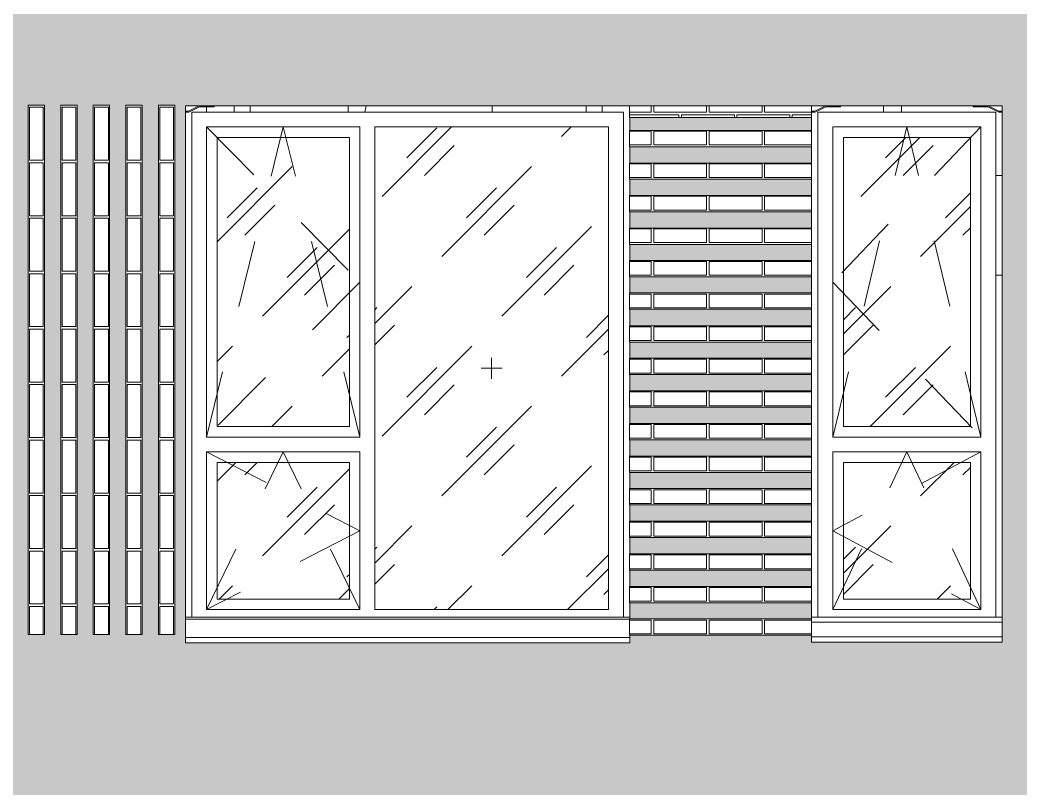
# Model space of a CAD drawing. Header units: millimetres. Extents: x 3914 to 319671, y -18248 to 19136.
# Drawn here: x 69322 to 74048, y 4273 to 7905 of the extents above; entities that cross this region are included whole.
import ezdxf

# ---------------------------------------------------------------- set-up
doc = ezdxf.new("R2010")
doc.units = ezdxf.units.MM
doc.linetypes.add('Штрих', pattern=[635, 317.5, -317.5])
for name, color, linetype, lineweight in [('A-GENM', 7, 'Continuous', 9), ('A-GLAZ', 7, 'Continuous', 9), ('A-GLAZ-1', 7, 'Continuous', 5), ('A-GLAZ-2', 7, 'Штрих', 5), ('A-WALL', 7, 'Continuous', 5), ('A-WALL-PATT', 7, 'Continuous', 5), ('I-WALL', 7, 'Continuous', 5)]:
    doc.layers.add(name, color=color, linetype=linetype, lineweight=lineweight)
pattern_1 = [(180, (115143.65, 4223.5), (-2e-14, -154), [125, -137]), (90, (115143.65, 4158.5), (-262, 2e-14), [65, -89]), (180, (115143.65, 4158.5), (-2e-14, -154), [125, -137]), (90, (115155.65, 4158.5), (-262, 2e-14), [65, -89]), (180, (115280.65, 4158.5), (-2e-14, -154), [125, -137]), (180, (115280.65, 4223.5), (-2e-14, -154), [125, -137]), (90, (115024.65, 4235.5), (-262, 2e-14), [65, -89]), (90, (115274.65, 4235.5), (-262, 2e-14), [65, -89]), (0, (115024.65, 4235.5), (0, -154), [250, -12]), (0, (115024.65, 4300.5), (0, -154), [250, -12])]
pattern_2 = [(45, (66990.3, 100), (-282.8427, 282.8427), [200, -600]), (45, (66790.3, 0), (-282.8427, 282.8427), [600, -200]), (45, (67190.3, -100), (-282.8427, 282.8427), [200, -600])]

# ---------------------------------------------------------------- blocks, each defined once
blk = doc.blocks.new('Окно_СКБ_2Ст_БезПР - ОК-11_Д_2100х2500_h_ ДУ-37132274-АР2_ТР1_Фасад 1-___')
at = {"layer": 'A-GLAZ-1'}
h = blk.add_hatch(dxfattribs=at)
h.set_pattern_fill('FP_27', color=256, style=0, pattern_type=2)
h.set_pattern_definition(pattern_2)
h.paths.add_polyline_path([(31805, 5120), (32910, 5120), (32910, 7400), (31805, 7400), (31805, 5126.2)], flags=0)
h = blk.add_hatch(dxfattribs=at)
h.set_pattern_fill('FP_27', color=256, style=0, pattern_type=2)
h.set_pattern_definition(pattern_2)
h.paths.add_polyline_path([(31685, 5985), (31685, 7350), (31060, 7350), (31060, 5985), (31233.9, 5985)], flags=0)
h = blk.add_hatch(dxfattribs=at)
h.set_pattern_fill('FP_27', color=256, style=0, pattern_type=2)
h.set_pattern_definition(pattern_2)
h.paths.add_polyline_path([(31685, 5170), (31685, 5815), (31060, 5815), (31060, 5170), (31616.9, 5170)], flags=0)
for p, q in [((30910, 7500), (30910, 5002.5)), ((33009.3, 7500), (30910, 7500)), ((30940, 5085), (30940, 7470)), ((30940, 7470), (32980, 7470)), ((32980, 7470), (32980, 5085)), ((33010, 7383.6), (33010, 7445)), ((31010, 7400), (31010, 5935)), ((31010, 7400), (31735, 7400)), ((31735, 7400), (31735, 5935)), ((31805, 5120), (31805, 7400)), ((31805, 7400), (32910, 7400)), ((32910, 5120), (32910, 7400)), ((31060, 7350), (31060, 5985)), ((31060, 7350), (31685, 7350)), ((31685, 5985), (31685, 7350)), ((33010, 7229.6), (33010, 7306.6)), ((33010, 7075.6), (33010, 7152.6)), ((33010, 6921.6), (33010, 6998.6)), ((33010, 6769.6), (33010, 6844.6)), ((33010, 6615.6), (33010, 6692.6)), ((33010, 6461), (33010, 6538.6)), ((33010, 6307.6), (33010, 6384)), ((32357.5, 6310), (32357.5, 6210)), ((32407.5, 6260), (32307.5, 6260)), ((33010, 6153.3), (33010, 6230.6)), ((33010, 5999.3), (33010, 6076.4)), ((31060, 5985), (31685, 5985)), ((31735, 5935), (31010, 5935)), ((33010, 5845.3), (33010, 5922.4)), ((31010, 5865), (31010, 5120)), ((31010, 5865), (31735, 5865)), ((31735, 5865), (31735, 5120)), ((31060, 5815), (31060, 5170)), ((31060, 5815), (31685, 5815)), ((31685, 5170), (31685, 5815)), ((33010, 5691.5), (33010, 5768.3)), ((33010, 5538), (33010, 5614.5)), ((33010, 5383.5), (33010, 5461)), ((33010, 5229.6), (33010, 5306.5)), ((31060, 5170), (31685, 5170)), ((33010, 5076.8), (33010, 5152.6)), ((31010, 5120), (31735, 5120)), ((31805, 5120), (32910, 5120))]:
    blk.add_line(p, q, dxfattribs=at)
at = {"layer": 'A-GLAZ-2'}
for p, q in [((31010, 5935), (31372.5, 7400)), ((31010, 7400), (31735, 6667.5)), ((31735, 5935), (31372.5, 7400)), ((31735, 6667.5), (31010, 5935)), ((31010, 5120), (31372.5, 5865)), ((31010, 5865), (31735, 5492.5)), ((31735, 5120), (31372.5, 5865)), ((31735, 5492.5), (31010, 5120))]:
    blk.add_line(p, q, dxfattribs=at)
blk = doc.blocks.new('Окно_СКБ_1Ст_БезПР - ОК-2__л__900х2500_h__Рекреация ДУ-37132764-АР2_ТР1_Фасад 1-___')
at = {"layer": 'A-GLAZ-1'}
h = blk.add_hatch(dxfattribs=at)
h.set_pattern_fill('FP_27', color=256, style=0, pattern_type=2)
h.set_pattern_definition(pattern_2)
h.paths.add_polyline_path([(34620, 5985), (34620, 7350), (34020, 7350), (34020, 5985), (34298.4, 5985)], flags=0)
h = blk.add_hatch(dxfattribs=at)
h.set_pattern_fill('FP_27', color=256, style=0, pattern_type=2)
h.set_pattern_definition(pattern_2)
h.paths.add_polyline_path([(34020, 5170), (34620, 5170), (34620, 5815), (34020, 5815), (34020, 5404.6)], flags=0)
for p, q in [((34770, 7500), (33870, 7500)), ((33900, 5085), (33900, 7470)), ((33900, 7470), (34740, 7470)), ((34740, 7470), (34740, 5085)), ((34770, 5002.5), (34770, 7500)), ((33870, 7445), (33870, 7383.6)), ((33970, 7400), (33970, 5935)), ((33970, 7400), (34670, 7400)), ((34670, 5935), (34670, 7400)), ((34020, 7350), (34020, 5985)), ((34020, 7350), (34620, 7350)), ((34620, 5985), (34620, 7350)), ((33870, 7306.6), (33870, 7229.6)), ((33870, 7152.6), (33870, 7075.6)), ((33870, 6998.6), (33870, 6921.6)), ((33870, 6844.6), (33870, 6769.6)), ((33870, 6692.6), (33870, 6615.6)), ((33870, 6538.6), (33870, 6461)), ((33870, 6384), (33870, 6307.6)), ((33870, 6230.6), (33870, 6153.4)), ((33870, 6076.4), (33870, 5999.4)), ((34020, 5985), (34620, 5985)), ((33870, 5922.4), (33870, 5845.3)), ((34670, 5935), (33970, 5935)), ((33970, 5865), (33970, 5120)), ((33970, 5865), (34670, 5865)), ((34670, 5120), (34670, 5865)), ((34020, 5815), (34020, 5170)), ((34020, 5815), (34620, 5815)), ((34620, 5170), (34620, 5815)), ((33870, 5768.3), (33870, 5691.5)), ((33870, 5614.5), (33870, 5538)), ((33870, 5461), (33870, 5383.5)), ((33870, 5306.5), (33870, 5229.6)), ((33870, 5152.6), (33870, 5076.9)), ((34020, 5170), (34620, 5170)), ((33970, 5120), (34670, 5120))]:
    blk.add_line(p, q, dxfattribs=at)
at = {"layer": 'A-GLAZ-2'}
for p, q in [((33970, 5935), (34320, 7400)), ((34670, 7400), (33970, 6667.5)), ((34670, 5935), (34320, 7400)), ((33970, 6667.5), (34670, 5935)), ((33970, 5120), (34320, 5865)), ((34670, 5865), (33970, 5492.5)), ((34670, 5120), (34320, 5865)), ((33970, 5492.5), (34670, 5120))]:
    blk.add_line(p, q, dxfattribs=at)
blk = doc.blocks.new('Фахверк_Влож_Полоса верхняя - Полоса верхняя_Фахверка-V128-АР2_ТР1_Фасад 1-___')
at = {"layer": 'A-GENM'}
for p, q in [((33884.8, 7475), (33870, 7475)), ((33870, 7470), (33886, 7470)), ((33936, 7500), (33884.8, 7475)), ((33886, 7470), (33937.2, 7495)), ((33937.2, 7495), (34006, 7495)), ((34006, 7495), (34006, 7500))]:
    blk.add_line(p, q, dxfattribs=at)
blk = doc.blocks.new('Фахверк_Влож_Полоса верхняя - Полоса верхняя_Фахверка-V114-АР2_ТР1_Фасад 1-___')
at = {"layer": 'A-GENM'}
for p, q in [((102946, 3000), (102894.8, 2975)), ((102896, 2970), (102947.2, 2995)), ((102947.2, 2995), (103016, 2995)), ((103016, 2995), (103016, 3000)), ((102894.8, 2975), (102880, 2975)), ((102880, 2970), (102896, 2970))]:
    blk.add_line(p, q, dxfattribs=at)
blk = doc.blocks.new('Фахверк_Влож_Полоса верхняя - Полоса верхняя_Фахверка-V129-АР2_ТР1_Фасад 1-___')
at = {"layer": 'A-GENM'}
for p, q in [((4494, 7500), (4494, 7495)), ((4494, 7495), (4562.8, 7495)), ((4562.8, 7495), (4614, 7470)), ((4615.2, 7475), (4564, 7500)), ((4614, 7470), (4630, 7470)), ((4630, 7475), (4615.2, 7475))]:
    blk.add_line(p, q, dxfattribs=at)
blk = doc.blocks.new('Фахверк_Влож_Уголок - Уголок_Фахверка-28382462-АР2_ТР1_Фасад 1-___')
at = {"layer": 'A-GENM'}
for p, q in [((13501.3, 7500), (13501.3, 7470)), ((13576.3, 7500), (13576.3, 7470))]:
    blk.add_line(p, q, dxfattribs=at)
blk = doc.blocks.new('Фахверк_Влож_Уголок - Уголок_Фахверка-28382461-АР2_ТР1_Фасад 1-___')
at = {"layer": 'A-GENM'}
for p, q in [((42004, 7470), (42004, 7500)), ((42079, 7470), (42079, 7500))]:
    blk.add_line(p, q, dxfattribs=at)
blk = doc.blocks.new('WNW_Отлив - Отлив_металлический-V195-АР2_ТР1_Фасад 1-___')
at = {"layer": 'A-GLAZ-1'}
for p, q in [((34770, 5085), (33870, 5085)), ((34770, 5060), (33870, 5060)), ((33870, 4991), (33870, 4999.9)), ((33870, 4966), (33870, 4991)), ((33870, 4991), (34770, 4991)), ((34770, 4966), (33870, 4966)), ((34770, 5002.5), (34770, 4991)), ((34770, 4991), (34770, 4966))]:
    blk.add_line(p, q, dxfattribs=at)
blk = doc.blocks.new('WNW_Отлив - Отлив_металлический-V196-АР2_ТР1_Фасад 1-___')
at = {"layer": 'A-GLAZ-1'}
for p, q in [((33010, 5085), (30910, 5085)), ((33009.3, 5075), (30910, 5075)), ((30910, 4988), (30910, 5002.5)), ((30910, 4963), (30910, 4988)), ((30910, 4988), (33010, 4988)), ((33010, 4963), (30910, 4963)), ((33010, 4999.9), (33010, 4988)), ((33010, 4988), (33010, 4963))]:
    blk.add_line(p, q, dxfattribs=at)
blk = doc.blocks.new('AR_Отверстие прямоугольное _в стене__БезПР - AR_Отверстие прямоугольное _в стене__БезПР-35785593-АР2_ТР1_Фасад 1-___')
at = {"layer": 'A-GLAZ-1'}
for p, q in [((31680, 7470), (31680, 7500)), ((31757.5, 7470), (31765, 7500)), ((32360, 7500), (32360, 7470))]:
    blk.add_line(p, q, dxfattribs=at)

msp = doc.modelspace()

# ---------------------------------------------------------------- hatches: boundary and pattern name
at = {"layer": 'A-WALL-PATT'}
h = msp.add_hatch(dxfattribs=at)
h.set_pattern_fill('FP_19', color=256, style=0, pattern_type=2)
h.set_pattern_definition(pattern_1)
h.paths.add_polyline_path([(38833.7, 4200), (114893.7, 4200), (114893.7, 8400), (38833.7, 8400), (38833.7, 4231.4)], flags=0)
h.paths.add_polyline_path([(67036, 4963), (65603.4, 4964), (65603.4, 7500), (68282.7, 7500), (68282.7, 7502.9), (68359.7, 7502.5), (68359.7, 5001.8), (68283.4, 5001.8), (68283.4, 4963), (67363, 4963)], flags=0)
h.paths.add_polyline_path([(48975.8, 4963), (47453.7, 4964), (47453.7, 7500), (55303.7, 7500), (55303.7, 4963), (52203.7, 4964), (52203.7, 5000), (50553.7, 4999), (50553.7, 4963), (50011.6, 4963)], flags=0)
h.paths.add_polyline_path([(70660.3, 4963), (70103.7, 4964), (70103.7, 5000), (68403.7, 5000), (68403.7, 7500), (68436.7, 7501.1), (68436.7, 7502.9), (68513.7, 7502.9), (68513.7, 7500), (68590.7, 7500), (68590.7, 7502.9), (68667.7, 7502.9), (68667.7, 7500), (68744.7, 7500), (68744.7, 7502.9), (68821.7, 7502.9), (68821.7, 7500), (68898.7, 7500), (68898.7, 7502.9), (68975.7, 7502.9), (68975.7, 7500), (69052.7, 7500), (69052.7, 7502.9), (69129.7, 7502.9), (69129.7, 7500), (69206.7, 7500), (69206.7, 7502.9), (69283.7, 7502.9), (69283.7, 7500), (69360.7, 7500), (69360.7, 7502.9), (69437.7, 7502.9), (69437.7, 7500), (69514.7, 7500), (69514.7, 7502.9), (69591.7, 7502.9), (69591.7, 7500), (69668.7, 7500), (69668.7, 7502.9), (69745.7, 7502.9), (69745.7, 7500), (69822.7, 7500), (69822.7, 7502.9), (69899.7, 7502.9), (69899.7, 7500), (69976.7, 7500), (69976.7, 7502.9), (70053.7, 7502.9), (70053.7, 7500), (73963.7, 7500), (73963.7, 4966), (73063.7, 4967), (73063.7, 4999.9), (72203.7, 4999.9), (72203.7, 4963), (71193.6, 4963)], flags=0)
h.paths.add_polyline_path([(46311.1, 4963), (44573.7, 4964), (44572.8, 4999.9), (43823.7, 4999.9), (43823.7, 4966), (42923.7, 4967), (42923.7, 7500), (46673.7, 7500), (46673.7, 4963)], flags=0)
h.paths.add_polyline_path([(99540.6, 4963), (98003.7, 4964), (98003.7, 4999.9), (97253.7, 4999.9), (97253.7, 4966), (96353.7, 4967), (96353.7, 7500), (100103.7, 7500), (100103.7, 4963)], flags=0)
h.paths.add_polyline_path([(85750.2, 4963), (84503.7, 4964), (84503.7, 5000), (83753.7, 5000), (83753.7, 4966), (82853.7, 4967), (82853.7, 7500), (86686.2, 7500), (86686.2, 7502.9), (86763.2, 7502.9), (86763.2, 7500), (86840.2, 7500), (86840.2, 7502.9), (86917.2, 7502.9), (86917.2, 7500), (86994.2, 7500), (86994.2, 7502.9), (87071.2, 7502.9), (87071.2, 7500), (87148.2, 7500), (87148.2, 7502.9), (87225.2, 7502.9), (87225.2, 7500), (87302.2, 7500), (87302.2, 7502.9), (87379.2, 7502.9), (87379.2, 7500), (87456.2, 7500), (87456.2, 7502.9), (87533.2, 7502.9), (87533.2, 7500), (87610.2, 7500), (87610.2, 7502.9), (87687.2, 7502.9), (87687.2, 7500), (87764.2, 7500), (87764.2, 7502.9), (87841.2, 7502.9), (87841.2, 7500), (87918.2, 7500), (87918.2, 7502.9), (87995.2, 7502.9), (87995.2, 7500), (91103.7, 7500), (91103.7, 4963), (88003.7, 4964), (88003.7, 5000), (86603.7, 5000), (86603.7, 4963), (85909.2, 4963)], flags=0)
h.paths.add_polyline_path([(76556.6, 4963), (75083.7, 4964), (75083.7, 7500), (77832.2, 7500), (77832.2, 7502.9), (77909.2, 7502.9), (77909.2, 7500), (77986.2, 7500), (77986.2, 7502.9), (78063.2, 7502.9), (78063.2, 7500), (78140.2, 7500), (78140.2, 7502.9), (78217.2, 7502.9), (78217.2, 7500), (78294.2, 7500), (78294.2, 7502.9), (78371.2, 7502.9), (78371.2, 7500), (78448.2, 7500), (78448.2, 7502.9), (78525.2, 7502.9), (78525.2, 7500), (78602.2, 7500), (78602.2, 7502.9), (78679.2, 7502.9), (78679.2, 7500), (81853.7, 7500), (81853.7, 4963), (78753.7, 4964), (78753.7, 5000), (77683.7, 5000), (77683.7, 4993.5), (77618.7, 4993.5), (77618.7, 5000), (77541.7, 5000), (77541.7, 4993.5), (77476.7, 4993.8), (77476.7, 5000), (77387.7, 5000), (77387.7, 4993.5), (77322.7, 4993.5), (77322.7, 5000), (77248.7, 5000), (77248.7, 4993.5), (77183.7, 4993.5), (77183.7, 4963)], flags=0)
h.paths.add_polyline_path([(93539.2, 4963), (92503.7, 4964), (92503.7, 7500), (95483.7, 7500), (95483.7, 4963), (94177.6, 4963)], flags=0)
h.paths.add_polyline_path([(104353.7, 4963), (101253.7, 4964), (101253.7, 7500), (106253.7, 7500), (106253.7, 4966), (105353.7, 4967), (105353.7, 4999.9), (104353.7, 4999.9), (104353.7, 4964)], flags=0)
h.paths.add_polyline_path([(58169.4, 4963), (58003.7, 4964), (58003.7, 4999.9), (57353.7, 4999.9), (57353.7, 4966), (56453.7, 4967), (56453.7, 7500), (60803.7, 7500), (60803.7, 4963), (58935.5, 4963)], flags=0)
h.paths.add_polyline_path([(62766.2, 4963), (61923.7, 4964), (61923.7, 7500), (64023.7, 7500), (64023.7, 4963), (62858.6, 4963)], flags=0)
h.paths.add_polyline_path([(110067.9, 4966), (109853.7, 4967), (109853.7, 7500), (110753.7, 7500), (110753.7, 4966), (110266.4, 4966)], flags=0)
h = msp.add_hatch(dxfattribs=at)
h.set_pattern_fill('FP_19', color=256, style=0, pattern_type=2)
h.set_pattern_definition(pattern_1)
h.paths.add_polyline_path([(84503.7, 5000), (84503.7, 7500), (83753.7, 7500), (83753.7, 5000), (84217.9, 5000)], flags=0)
h.paths.add_polyline_path([(43823.7, 5071.9), (44573.7, 5071.9), (44573.7, 5147.6), (43823.7, 5147.6)], flags=0)
h.paths.add_polyline_path([(72230.1, 5076.9), (73063.7, 5076.9), (73063.7, 5152.6), (72203.7, 5152.6), (72203.7, 5076.9)], flags=0)
h.paths.add_polyline_path([(97980.6, 5076.9), (98003.7, 5076.9), (98003.7, 5152.6), (97253.7, 5152.6), (97253.7, 5076.9)], flags=0)
h.paths.add_polyline_path([(105322.9, 5076.9), (105353.7, 5076.9), (105353.7, 5152.6), (104353.7, 5152.6), (104353.7, 5076.9), (105286.5, 5076.9)], flags=0)
h.paths.add_polyline_path([(58003.7, 5076.9), (58003.7, 5152.6), (57353.7, 5152.6), (57353.7, 5076.9), (57983.7, 5076.9)], flags=0)
h.paths.add_polyline_path([(44573.7, 5224.6), (44573.7, 5301.5), (43823.7, 5301.5), (43823.7, 5224.6), (44506.3, 5224.6)], flags=0)
h.paths.add_polyline_path([(72203.7, 5229.6), (73063.7, 5229.6), (73063.7, 5306.5), (72203.7, 5306.5)], flags=0)
h.paths.add_polyline_path([(105261.8, 5229.6), (105353.7, 5229.6), (105353.7, 5306.5), (104353.7, 5306.5), (104353.7, 5229.6), (104903.5, 5229.6)], flags=0)
h.paths.add_polyline_path([(57353.7, 5229.6), (58003.7, 5229.6), (58003.7, 5306.5), (57353.7, 5306.5)], flags=0)
h.paths.add_polyline_path([(98003.7, 5229.6), (98003.7, 5306.5), (97253.7, 5306.5), (97253.7, 5229.6), (97934.8, 5229.6)], flags=0)
h.paths.add_polyline_path([(43823.7, 5378.5), (44573.7, 5378.5), (44573.7, 5456), (43823.7, 5456), (43823.7, 5404.6)], flags=0)
h.paths.add_polyline_path([(105286.5, 5383.5), (105353.7, 5383.5), (105353.7, 5461), (104353.7, 5461), (104353.7, 5383.5), (105200.2, 5383.5)], flags=0)
h.paths.add_polyline_path([(57403.2, 5383.5), (58003.7, 5383.5), (58003.7, 5461), (57353.7, 5461), (57353.7, 5383.5)], flags=0)
h.paths.add_polyline_path([(72725.9, 5383.5), (73063.7, 5383.5), (73063.7, 5461), (72203.7, 5461), (72203.7, 5383.5), (72335.6, 5383.5)], flags=0)
h.paths.add_polyline_path([(97888.6, 5383.5), (98003.7, 5383.5), (98003.7, 5461), (97253.7, 5461), (97253.7, 5383.5)], flags=0)
h.paths.add_polyline_path([(43823.7, 5533), (44573.7, 5533), (44573.7, 5609.5), (43823.7, 5609.5)], flags=0)
h.paths.add_polyline_path([(58003.7, 5538), (58003.7, 5614.5), (57353.7, 5614.5), (57353.7, 5538), (57863.8, 5538)], flags=0)
h.paths.add_polyline_path([(72725.9, 5538), (73063.7, 5538), (73063.7, 5614.5), (72203.7, 5614.5), (72203.7, 5538), (72388.7, 5538)], flags=0)
h.paths.add_polyline_path([(98003.7, 5538), (98003.7, 5614.5), (97253.7, 5614.5), (97253.7, 5538), (97842.2, 5538)], flags=0)
h.paths.add_polyline_path([(105286.5, 5538), (105353.7, 5538), (105353.7, 5614.5), (104353.7, 5614.5), (104353.7, 5538), (105138.4, 5538)], flags=0)
h.paths.add_polyline_path([(44367.7, 5686.5), (44573.7, 5686.5), (44573.7, 5763.3), (43823.7, 5763.3), (43823.7, 5686.5)], flags=0)
h.paths.add_polyline_path([(104353.7, 5691.5), (105353.7, 5691.5), (105353.7, 5768.3), (104353.7, 5768.3)], flags=0)
h.paths.add_polyline_path([(57353.7, 5691.5), (58003.7, 5691.5), (58003.7, 5768.3), (57353.7, 5768.3)], flags=0)
h.paths.add_polyline_path([(72725.9, 5691.5), (73063.7, 5691.5), (73063.7, 5768.3), (72203.7, 5768.3), (72203.7, 5691.5), (72441.5, 5691.5)], flags=0)
h.paths.add_polyline_path([(98003.7, 5691.5), (98003.7, 5768.3), (97253.7, 5768.3), (97253.7, 5691.5), (97796.2, 5691.5)], flags=0)
h.paths.add_polyline_path([(44379, 5840.3), (44573.7, 5840.3), (44573.7, 5917.5), (43823.7, 5917.5), (43823.7, 5840.3), (44321.6, 5840.3)], flags=0)
h.paths.add_polyline_path([(58003.7, 5845.3), (58003.7, 5922.4), (57353.7, 5922.4), (57353.7, 5845.3), (57783.9, 5845.3)], flags=0)
h.paths.add_polyline_path([(104353.7, 5845.3), (105353.7, 5845.3), (105353.7, 5922.4), (104353.7, 5922.4)], flags=0)
h.paths.add_polyline_path([(97750.1, 5845.3), (98003.7, 5845.3), (98003.7, 5922.4), (97253.7, 5922.4), (97253.7, 5845.3)], flags=0)
h.paths.add_polyline_path([(73063.7, 5845.3), (73063.7, 5922.4), (72203.7, 5922.4), (72203.7, 5845.3), (72725.9, 5845.3)], flags=0)
h.paths.add_polyline_path([(44573.7, 5994.5), (44573.7, 6071.5), (43823.7, 6071.5), (43823.7, 5994.5), (44379, 5994.5)], flags=0)
h.paths.add_polyline_path([(57403.2, 5999.4), (58003.7, 5999.4), (58003.7, 6076.4), (57353.7, 6076.4), (57353.7, 5999.4)], flags=0)
h.paths.add_polyline_path([(105353.7, 5999.4), (105353.7, 6076.4), (104353.7, 6076.4), (104353.7, 5999.4), (104953.9, 5999.4)], flags=0)
h.paths.add_polyline_path([(72725.9, 5999.4), (73063.7, 5999.4), (73063.7, 6076.4), (72203.7, 6076.4), (72203.7, 5999.4), (72547.4, 5999.4)], flags=0)
h.paths.add_polyline_path([(97703.8, 5999.4), (98003.7, 5999.4), (98003.7, 6076.4), (97253.7, 6076.4), (97253.7, 5999.4)], flags=0)
h.paths.add_polyline_path([(43823.7, 6148.5), (44573.7, 6148.5), (44573.7, 6225.5), (43823.7, 6225.5), (43823.7, 6186.7)], flags=0)
h.paths.add_polyline_path([(104903.5, 6153.4), (105353.7, 6153.4), (105353.7, 6230.6), (104353.7, 6230.6), (104353.7, 6153.4), (104892.3, 6153.4)], flags=0)
h.paths.add_polyline_path([(58003.7, 6153.4), (58003.7, 6230.6), (57353.7, 6230.6), (57353.7, 6153.4), (57703.8, 6153.4)], flags=0)
h.paths.add_polyline_path([(97253.7, 6153.4), (98003.7, 6153.4), (98003.7, 6230.6), (97253.7, 6230.6), (97253.7, 6186.7)], flags=0)
h.paths.add_polyline_path([(72600.4, 6153.4), (73063.7, 6153.4), (73063.7, 6230.6), (72203.7, 6230.6), (72203.7, 6153.4)], flags=0)
h.paths.add_polyline_path([(44379, 6302.5), (44573.7, 6302.5), (44573.7, 6378.9), (43823.7, 6378.9), (43823.7, 6302.5), (44182.9, 6302.5)], flags=0)
h.paths.add_polyline_path([(104353.7, 6307.6), (105353.7, 6307.6), (105353.7, 6384), (104353.7, 6384)], flags=0)
h.paths.add_polyline_path([(97611.4, 6307.6), (98003.7, 6307.6), (98003.7, 6384), (97253.7, 6384), (97253.7, 6307.6)], flags=0)
h.paths.add_polyline_path([(57663.7, 6307.6), (58003.7, 6307.6), (58003.7, 6384), (57353.7, 6384), (57353.7, 6307.6)], flags=0)
h.paths.add_polyline_path([(73063.7, 6307.6), (73063.7, 6384), (72203.7, 6384), (72203.7, 6307.6), (72725.9, 6307.6)], flags=0)
h.paths.add_polyline_path([(44136.9, 6455.9), (44573.7, 6455.9), (44573.7, 6533.5), (43823.7, 6533.5), (43823.7, 6455.9)], flags=0)
h.paths.add_polyline_path([(104353.7, 6461), (105353.7, 6461), (105353.7, 6538.6), (104353.7, 6538.6)], flags=0)
h.paths.add_polyline_path([(98003.7, 6461), (98003.7, 6538.6), (97253.7, 6538.6), (97253.7, 6461), (97565.3, 6461)], flags=0)
h.paths.add_polyline_path([(72725.9, 6461), (73063.7, 6461), (73063.7, 6538.6), (72203.7, 6538.6), (72203.7, 6461), (72706.2, 6461)], flags=0)
h.paths.add_polyline_path([(57353.7, 6461), (58003.7, 6461), (58003.7, 6538.6), (57353.7, 6538.6)], flags=0)
h.paths.add_polyline_path([(44090.5, 6610.5), (44573.7, 6610.5), (44573.7, 6687.5), (43823.7, 6687.5), (43823.7, 6610.5)], flags=0)
h.paths.add_polyline_path([(104353.7, 6615.6), (105353.7, 6615.6), (105353.7, 6692.6), (104353.7, 6692.6)], flags=0)
h.paths.add_polyline_path([(97519, 6615.6), (98003.7, 6615.6), (98003.7, 6692.6), (97253.7, 6692.6), (97253.7, 6615.6)], flags=0)
h.paths.add_polyline_path([(72203.7, 6615.6), (73063.7, 6615.6), (73063.7, 6692.6), (72203.7, 6692.6)], flags=0)
h.paths.add_polyline_path([(57353.7, 6615.6), (58003.7, 6615.6), (58003.7, 6692.6), (57353.7, 6692.6)], flags=0)
h.paths.add_polyline_path([(43823.7, 6764.5), (44573.7, 6764.5), (44573.7, 6841.5), (43823.7, 6841.5)], flags=0)
h.paths.add_polyline_path([(58003.7, 6769.6), (58003.7, 6844.6), (57353.7, 6844.6), (57353.7, 6769.6), (57543.6, 6769.6)], flags=0)
h.paths.add_polyline_path([(97253.7, 6769.6), (98003.7, 6769.6), (98003.7, 6844.6), (97253.7, 6844.6)], flags=0)
h.paths.add_polyline_path([(73063.7, 6769.6), (73063.7, 6844.6), (72203.7, 6844.6), (72203.7, 6769.6), (72812.4, 6769.6)], flags=0)
h.paths.add_polyline_path([(105353.7, 6769.6), (105353.7, 6844.6), (104353.7, 6844.6), (104353.7, 6769.6), (105286.5, 6769.6)], flags=0)
h.paths.add_polyline_path([(44379, 6918.5), (44573.7, 6918.5), (44573.7, 6995.5), (43823.7, 6995.5), (43823.7, 6918.5), (43998.1, 6918.5)], flags=0)
h.paths.add_polyline_path([(72864.7, 6921.6), (73063.7, 6921.6), (73063.7, 6998.6), (72203.7, 6998.6), (72203.7, 6921.6), (72725.9, 6921.6)], flags=0)
h.paths.add_polyline_path([(104353.7, 6921.6), (105353.7, 6921.6), (105353.7, 6998.6), (104353.7, 6998.6), (104353.7, 6968.9)], flags=0)
h.paths.add_polyline_path([(97427.2, 6921.6), (98003.7, 6921.6), (98003.7, 6998.6), (97253.7, 6998.6), (97253.7, 6921.6)], flags=0)
h.paths.add_polyline_path([(57353.7, 6921.6), (58003.7, 6921.6), (58003.7, 6998.6), (57353.7, 6998.6), (57353.7, 6968.9)], flags=0)
h.paths.add_polyline_path([(44379, 7072.5), (44573.7, 7072.5), (44573.7, 7149.5), (43823.7, 7149.5), (43823.7, 7072.5), (43951.9, 7072.5)], flags=0)
h.paths.add_polyline_path([(72917.7, 7075.6), (73063.7, 7075.6), (73063.7, 7152.6), (72203.7, 7152.6), (72203.7, 7075.6), (72725.9, 7075.6)], flags=0)
h.paths.add_polyline_path([(57353.7, 7075.6), (58003.7, 7075.6), (58003.7, 7152.6), (57353.7, 7152.6)], flags=0)
h.paths.add_polyline_path([(98003.7, 7075.6), (98003.7, 7152.6), (97253.7, 7152.6), (97253.7, 7075.6), (97381, 7075.6)], flags=0)
h.paths.add_polyline_path([(104353.7, 7075.6), (105353.7, 7075.6), (105353.7, 7152.6), (104353.7, 7152.6)], flags=0)
h.paths.add_polyline_path([(43905.7, 7226.5), (44573.7, 7226.5), (44573.7, 7303.5), (43823.7, 7303.5), (43823.7, 7226.5)], flags=0)
h.paths.add_polyline_path([(72203.7, 7229.6), (73063.7, 7229.6), (73063.7, 7306.6), (72203.7, 7306.6)], flags=0)
h.paths.add_polyline_path([(57424, 7229.6), (58003.7, 7229.6), (58003.7, 7306.6), (57353.7, 7306.6), (57353.7, 7229.6), (57403.2, 7229.6)], flags=0)
h.paths.add_polyline_path([(104353.7, 7229.6), (105353.7, 7229.6), (105353.7, 7306.6), (104353.7, 7306.6)], flags=0)
h.paths.add_polyline_path([(97253.7, 7229.6), (98003.7, 7229.6), (98003.7, 7306.6), (97253.7, 7306.6)], flags=0)
h.paths.add_polyline_path([(44573.7, 7380.5), (44573.7, 7445), (43823.7, 7445), (43823.7, 7380.5), (44379, 7380.5)], flags=0)
h.paths.add_polyline_path([(57383.9, 7383.6), (58003.7, 7383.6), (58003.7, 7445), (57353.7, 7445), (57353.7, 7383.6)], flags=0)
h.paths.add_polyline_path([(104353.7, 7383.6), (105353.7, 7383.6), (105353.7, 7445), (104353.7, 7445)], flags=0)
h.paths.add_polyline_path([(73063.7, 7383.6), (73063.7, 7445), (72203.7, 7445), (72203.7, 7383.6), (73023.6, 7383.6)], flags=0)
h.paths.add_polyline_path([(97253.7, 7383.6), (98003.7, 7383.6), (98003.7, 7445), (97253.7, 7445)], flags=0)
h = msp.add_hatch(dxfattribs=at)
h.set_pattern_fill('FP_36', color=256, style=0, pattern_type=2)
h.set_pattern_definition([(270, (53735.54, 71809.61), (154, 9e-15), [125, -137]), (180, (53800.54, 71809.6), (-3e-14, -262), [65, -89]), (270, (53800.54, 71809.61), (154, 9e-15), [125, -137]), (180, (53800.54, 71821.6), (-3e-14, -262), [65, -89]), (270, (53800.54, 71946.61), (154, 9e-15), [125, -137]), (270, (53735.54, 71946.61), (154, 9e-15), [125, -137]), (180, (53723.54, 71690.6), (-3e-14, -262), [65, -89]), (180, (53723.54, 71940.6), (-3e-14, -262), [65, -89]), (90, (53723.54, 71690.61), (154, -9e-15), [250, -12]), (90, (53658.54, 71690.61), (154, -9e-15), [250, -12])])
h.paths.add_polyline_path([(88003.7, 5000), (88003.7, 7500), (87995.2, 7500), (87995.2, 5001.8), (87918.2, 5002.5), (87918.2, 7500), (87841.2, 7500), (87841.2, 5001.8), (87764.2, 5002.5), (87764.2, 7500), (87687.2, 7500), (87687.2, 5001.8), (87610.2, 5002.5), (87610.2, 7500), (87533.2, 7500), (87533.2, 5001.8), (87456.2, 5002.5), (87456.2, 7500), (87379.2, 7500), (87379.2, 5001.8), (87302.2, 5002.5), (87302.2, 7500), (87225.2, 7500), (87225.2, 5001.8), (87148.2, 5001.8), (87148.2, 7500), (87071.2, 7500), (87071.2, 5001.8), (86994.2, 5001.8), (86994.2, 7500), (86917.2, 7500), (86917.2, 5001.8), (86840.2, 5001.8), (86840.2, 7500), (86763.2, 7500), (86763.2, 5001.8), (86686.2, 5002.5), (86686.2, 7500), (86603.7, 7500), (86603.7, 5000), (87995.2, 5000)], flags=0)
h.paths.add_polyline_path([(77476.7, 5000), (77476.7, 7500), (77387.7, 7500), (77387.7, 5000)], flags=0)
h.paths.add_polyline_path([(78294.2, 5000), (78753.7, 5000), (78753.7, 7500), (78679.2, 7500), (78679.2, 5001.8), (78602.2, 5002.5), (78602.2, 7500), (78525.2, 7500), (78525.2, 5001.8), (78448.2, 5002.5), (78448.2, 7500), (78371.2, 7500), (78371.2, 5001.8), (78294.2, 5002.5), (78294.2, 7500), (78217.2, 7500), (78217.2, 5001.8), (78140.2, 5002.5), (78140.2, 7500), (78063.2, 7500), (78063.2, 5001.8), (77986.2, 5001.8), (77986.2, 7500), (77909.2, 7500), (77909.2, 5001.8), (77832.2, 5001.8), (77832.2, 7500), (77683.7, 7500), (77683.7, 5000), (78217.2, 5000)], flags=0)
h.paths.add_polyline_path([(77618.7, 5000), (77618.7, 7500), (77541.7, 7500), (77541.7, 5000)], flags=0)
h.paths.add_polyline_path([(77248.7, 5000), (77322.7, 5000), (77322.7, 7500), (77248.7, 7500), (77248.7, 5001.8)], flags=0)
h.paths.add_polyline_path([(68898.7, 5000), (70103.7, 5000), (70103.7, 7500), (70053.7, 7500), (70053.7, 5001.8), (69976.7, 5001.8), (69976.7, 7500), (69899.7, 7500), (69899.7, 5001.8), (69822.7, 5001.8), (69822.7, 7500), (69745.7, 7500), (69745.7, 5001.8), (69668.7, 5001.8), (69668.7, 7500), (69591.7, 7500), (69591.7, 5001.8), (69514.7, 5001.8), (69514.7, 7500), (69437.7, 7500), (69437.7, 5001.8), (69360.7, 5001.8), (69360.7, 7500), (69283.7, 7500), (69283.7, 5001.8), (69206.7, 5001.8), (69206.7, 7500), (69129.7, 7500), (69129.7, 5001.8), (69052.7, 5001.8), (69052.7, 7500), (68975.7, 7500), (68975.7, 5001.8), (68898.7, 5001.8), (68898.7, 7500), (68821.7, 7500), (68821.7, 5001.8), (68744.7, 5001.8), (68744.7, 7500), (68667.7, 7500), (68667.7, 5001.8), (68590.7, 5001.8), (68590.7, 7500), (68513.7, 7500), (68513.7, 5001.8), (68436.7, 5001.8), (68436.7, 7500), (68403.7, 7500), (68403.7, 5000), (68895.2, 5000)], flags=0)
h.paths.add_polyline_path([(52036.5, 5000), (52036.5, 7500), (51959.5, 7500), (51959.5, 5000)], flags=0)
h.paths.add_polyline_path([(51805.5, 5000), (51882.5, 5000), (51882.5, 7500), (51805.5, 7500), (51805.5, 5002.5)], flags=0)
h.paths.add_polyline_path([(52203.7, 5000), (52203.7, 7500), (52113.5, 7500), (52113.5, 5000)], flags=0)
h.paths.add_polyline_path([(51728.5, 5000), (51728.5, 7500), (51651.5, 7500), (51651.5, 5000)], flags=0)
h.paths.add_polyline_path([(50650.5, 5000), (50650.5, 7500), (50553.7, 7500), (50553.7, 5000)], flags=0)
h.paths.add_polyline_path([(50727.5, 5000), (50804.5, 5000), (50804.5, 7500), (50727.5, 7500), (50727.5, 5002.5)], flags=0)
h.paths.add_polyline_path([(50881.5, 5000), (50958.5, 5000), (50958.5, 7500), (50881.5, 7500), (50881.5, 5002.5)], flags=0)
h.paths.add_polyline_path([(51574.5, 5000), (51574.5, 7500), (51497.5, 7500), (51497.5, 5000)], flags=0)
h.paths.add_polyline_path([(51035.5, 5000), (51112.5, 5000), (51112.5, 7500), (51035.5, 7500), (51035.5, 5002.5)], flags=0)
h.paths.add_polyline_path([(51189.5, 5000), (51266.5, 5000), (51266.5, 7500), (51189.5, 7500), (51189.5, 5002.5)], flags=0)
h.paths.add_polyline_path([(51343.5, 5000), (51420.5, 5000), (51420.5, 7500), (51343.5, 7500), (51343.5, 5002.5)], flags=0)
h = msp.add_hatch(dxfattribs=at)
h.set_pattern_fill('FP_39', color=256, style=0, pattern_type=2)
h.set_pattern_definition([(270, (71907.54, 6837.63), (154, 9e-15), [125, -137]), (180, (71972.54, 6837.63), (-3e-14, -262), [65, -89]), (270, (71972.54, 6837.63), (154, 9e-15), [125, -137]), (180, (71972.54, 6849.63), (-3e-14, -262), [65, -89]), (270, (71972.54, 6974.63), (154, 9e-15), [125, -137]), (270, (71907.54, 6974.63), (154, 9e-15), [125, -137]), (180, (71895.54, 6718.63), (-3e-14, -262), [65, -89]), (180, (71895.54, 6968.63), (-3e-14, -262), [65, -89]), (90, (71895.54, 6718.63), (154, -9e-15), [250, -12]), (90, (71830.54, 6718.63), (154, -9e-15), [250, -12])])
h.paths.add_polyline_path([(68513.7, 5001.8), (68513.7, 7502.9), (68436.7, 7502.9), (68436.7, 5001.8)], flags=0)
h.paths.add_polyline_path([(68667.7, 5001.8), (68667.7, 7502.9), (68590.7, 7502.9), (68590.7, 5001.8)], flags=0)
h.paths.add_polyline_path([(68821.7, 5001.8), (68821.7, 7502.9), (68744.7, 7502.9), (68744.7, 5001.8)], flags=0)
h.paths.add_polyline_path([(68359.7, 5001.8), (68359.7, 7502.9), (68282.7, 7502.9), (68282.7, 5001.8)], flags=0)
h.paths.add_polyline_path([(68975.7, 5001.8), (68975.7, 7502.9), (68898.7, 7502.9), (68898.7, 5001.8)], flags=0)
h.paths.add_polyline_path([(69591.7, 5001.8), (69591.7, 7502.9), (69514.7, 7502.9), (69514.7, 5001.8)], flags=0)
h.paths.add_polyline_path([(69437.7, 5001.8), (69437.7, 7502.9), (69360.7, 7502.9), (69360.7, 5001.8)], flags=0)
h.paths.add_polyline_path([(69129.7, 5001.8), (69129.7, 7502.9), (69052.7, 7502.9), (69052.7, 5001.8)], flags=0)
h.paths.add_polyline_path([(69283.7, 5001.8), (69283.7, 7502.9), (69206.7, 7502.9), (69206.7, 5001.8)], flags=0)
h.paths.add_polyline_path([(70053.7, 5001.8), (70053.7, 7502.9), (69976.7, 7502.9), (69976.7, 5001.8)], flags=0)
h.paths.add_polyline_path([(69899.7, 5001.8), (69899.7, 7502.9), (69822.7, 7502.9), (69822.7, 5001.8)], flags=0)
h.paths.add_polyline_path([(69745.7, 5001.8), (69745.7, 7502.9), (69668.7, 7502.9), (69668.7, 5001.8)], flags=0)
h = msp.add_hatch(dxfattribs=at)
h.set_pattern_fill('FP_60', color=256, style=0, pattern_type=2)
h.set_pattern_definition([(180, (72698.26, 4223.23), (-2e-14, -154), [125, -137]), (90, (72698.26, 4158.23), (-262, 2e-14), [65, -89]), (180, (72698.26, 4158.23), (-2e-14, -154), [125, -137]), (90, (72710.26, 4158.23), (-262, 2e-14), [65, -89]), (180, (72835.26, 4158.23), (-2e-14, -154), [125, -137]), (180, (72835.26, 4223.23), (-2e-14, -154), [125, -137]), (90, (72579.26, 4235.23), (-262, 2e-14), [65, -89]), (90, (72829.26, 4235.23), (-262, 2e-14), [65, -89]), (0, (72579.26, 4235.23), (0, -154), [250, -12]), (0, (72579.26, 4300.23), (0, -154), [250, -12])])
h.paths.add_polyline_path([(72725.9, 4999.9), (73063.7, 4999.9), (73063.7, 5076.9), (72202.9, 5076.9), (72202.9, 4999.9)], flags=0)
h.paths.add_polyline_path([(72725.9, 5152.6), (73063.7, 5152.6), (73063.7, 5229.6), (72202.9, 5229.6), (72202.9, 5152.6)], flags=0)
h.paths.add_polyline_path([(72725.9, 5306.5), (73063.7, 5306.5), (73063.7, 5383.5), (72202.9, 5383.5), (72202.9, 5306.5)], flags=0)
h.paths.add_polyline_path([(72725.9, 5461), (73063.7, 5461), (73063.7, 5538), (72202.9, 5538), (72202.9, 5461)], flags=0)
h.paths.add_polyline_path([(72725.9, 5614.5), (73063.7, 5614.5), (73063.7, 5691.5), (72202.9, 5691.5), (72202.9, 5614.5)], flags=0)
h.paths.add_polyline_path([(72725.9, 5768.3), (73063.7, 5768.3), (73063.7, 5845.3), (72202.9, 5845.3), (72202.9, 5768.3)], flags=0)
h.paths.add_polyline_path([(72202.9, 5922.4), (73063.7, 5922.4), (73063.7, 5999.4), (72202.9, 5999.4)], flags=0)
h.paths.add_polyline_path([(72725.9, 6076.4), (73063.7, 6076.4), (73063.7, 6153.4), (72202.9, 6153.4), (72202.9, 6076.4)], flags=0)
h.paths.add_polyline_path([(72725.9, 6230.6), (73063.7, 6230.6), (73063.7, 6307.6), (72202.9, 6307.6), (72202.9, 6230.6)], flags=0)
h.paths.add_polyline_path([(72725.9, 6384), (73063.7, 6384), (73063.7, 6461), (72202.9, 6461), (72202.9, 6384)], flags=0)
h.paths.add_polyline_path([(72202.9, 6538.6), (73063.7, 6538.6), (73063.7, 6615.6), (72202.9, 6615.6)], flags=0)
h.paths.add_polyline_path([(72202.9, 6692.6), (73063.7, 6692.6), (73063.7, 6769.6), (72202.9, 6769.6)], flags=0)
h.paths.add_polyline_path([(72202.9, 6844.6), (73063.7, 6844.6), (73063.7, 6921.6), (72202.9, 6921.6)], flags=0)
h.paths.add_polyline_path([(73063.7, 6998.6), (73063.7, 7075.6), (72202.9, 7075.6), (72202.9, 6998.6), (72725.9, 6998.6)], flags=0)
h.paths.add_polyline_path([(72202.9, 7152.6), (73063.7, 7152.6), (73063.7, 7229.6), (72202.9, 7229.6)], flags=0)
h.paths.add_polyline_path([(72725.9, 7306.6), (73063.7, 7306.6), (73063.7, 7383.6), (72202.9, 7383.6), (72202.9, 7306.6)], flags=0)
h.paths.add_polyline_path([(72202.9, 7445), (73063.7, 7445), (73063.7, 7500), (72202.9, 7500)], flags=0)

# ---------------------------------------------------------------- linework, layer by layer
at = {"layer": 'A-WALL'}
for p, q in [((70103.7, 7500), (72202.9, 7500)), ((70103.7, 5002.5), (70103.7, 7500)), ((73063.7, 7500), (73963.7, 7500)), ((73963.7, 7500), (73963.7, 5002.5)), ((72203.7, 7445), (72203.7, 7383.6)), ((73063.7, 7383.6), (73063.7, 7445)), ((72203.7, 7306.6), (72203.7, 7229.6)), ((73063.7, 7229.6), (73063.7, 7306.6)), ((72203.7, 7152.6), (72203.7, 7075.6)), ((73063.7, 7075.6), (73063.7, 7152.6)), ((72203.7, 6998.6), (72203.7, 6921.6)), ((73063.7, 6921.6), (73063.7, 6998.6)), ((72203.7, 6844.6), (72203.7, 6769.6)), ((73063.7, 6769.6), (73063.7, 6844.6)), ((72203.7, 6692.6), (72203.7, 6615.6)), ((73063.7, 6615.6), (73063.7, 6692.6)), ((72203.7, 6538.6), (72203.7, 6461)), ((73063.7, 6461), (73063.7, 6538.6)), ((72203.7, 6384), (72203.7, 6307.6)), ((73063.7, 6307.6), (73063.7, 6384)), ((72203.7, 6230.6), (72203.7, 6153.3)), ((73063.7, 6153.4), (73063.7, 6230.6)), ((72203.7, 6076.4), (72203.7, 5999.3)), ((73063.7, 5999.4), (73063.7, 6076.4)), ((72203.7, 5922.4), (72203.7, 5845.3)), ((73063.7, 5845.3), (73063.7, 5922.4)), ((72203.7, 5768.3), (72203.7, 5691.5)), ((73063.7, 5691.5), (73063.7, 5768.3)), ((72203.7, 5614.5), (72203.7, 5538)), ((73063.7, 5538), (73063.7, 5614.5)), ((72203.7, 5461), (72203.7, 5383.5)), ((73063.7, 5383.5), (73063.7, 5461)), ((72203.7, 5306.5), (72203.7, 5229.6)), ((73063.7, 5229.6), (73063.7, 5306.5)), ((72203.7, 5152.6), (72203.7, 5076.8)), ((73063.7, 5076.9), (73063.7, 5152.6))]:
    msp.add_line(p, q, dxfattribs=at)
at = {"layer": 'I-WALL'}
for p, q in [((69437.7, 7502.9), (69360.7, 7502.9)), ((69360.7, 7502.9), (69360.7, 5001.8)), ((69437.7, 5001.8), (69437.7, 7502.9)), ((69591.7, 7502.9), (69514.7, 7502.9)), ((69514.7, 7502.9), (69514.7, 5001.8)), ((69591.7, 5001.8), (69591.7, 7502.9)), ((69745.7, 7502.9), (69668.7, 7502.9)), ((69668.7, 7502.9), (69668.7, 5001.8)), ((69745.7, 5001.8), (69745.7, 7502.9)), ((69899.7, 7502.9), (69822.7, 7502.9)), ((69822.7, 7502.9), (69822.7, 5001.8)), ((69899.7, 5001.8), (69899.7, 7502.9)), ((70053.7, 7502.9), (69976.7, 7502.9)), ((69976.7, 7502.9), (69976.7, 5001.8)), ((70053.7, 5001.8), (70053.7, 7502.9)), ((70203.7, 7495), (70203.7, 7470)), ((70873.7, 7470), (70873.7, 7500)), ((71553.7, 7500), (71553.7, 7470)), ((73063.7, 7500), (72202.9, 7500)), ((72202.9, 7500), (72202.9, 7445)), ((73063.7, 7445), (73063.7, 7500)), ((73403.7, 7500), (73403.7, 7470)), ((73488.7, 7470), (73488.7, 7500)), ((72202.9, 7445), (73063.7, 7445)), ((73063.7, 7383.6), (72202.9, 7383.6)), ((72202.9, 7383.6), (72202.9, 7306.6)), ((73063.7, 7306.6), (73063.7, 7383.6)), ((72202.9, 7306.6), (73063.7, 7306.6)), ((73063.7, 7229.6), (72202.9, 7229.6)), ((72202.9, 7229.6), (72202.9, 7152.6)), ((73063.7, 7152.6), (73063.7, 7229.6)), ((72202.9, 7152.6), (73063.7, 7152.6)), ((73963.7, 7170), (73933.7, 7170)), ((73063.7, 7075.6), (72202.9, 7075.6)), ((72202.9, 7075.6), (72202.9, 6998.6)), ((73063.7, 6998.6), (73063.7, 7075.6)), ((72202.9, 6998.6), (73063.7, 6998.6)), ((73063.7, 6921.6), (72202.9, 6921.6)), ((72202.9, 6921.6), (72202.9, 6844.6)), ((73063.7, 6844.6), (73063.7, 6921.6)), ((72202.9, 6844.6), (73063.7, 6844.6)), ((73063.7, 6769.6), (72202.9, 6769.6)), ((72202.9, 6769.6), (72202.9, 6692.6)), ((73063.7, 6692.6), (73063.7, 6769.6)), ((72202.9, 6692.6), (73063.7, 6692.6)), ((73933.7, 6700), (73963.7, 6700)), ((73063.7, 6615.6), (72202.9, 6615.6)), ((72202.9, 6615.6), (72202.9, 6538.6)), ((73063.7, 6538.6), (73063.7, 6615.6)), ((72202.9, 6538.6), (73063.7, 6538.6)), ((73063.7, 6461), (72202.9, 6461)), ((72202.9, 6461), (72202.9, 6384)), ((73063.7, 6384), (73063.7, 6461)), ((72202.9, 6384), (73063.7, 6384)), ((73063.7, 6307.6), (72202.9, 6307.6)), ((72202.9, 6307.6), (72202.9, 6230.6)), ((73063.7, 6230.6), (73063.7, 6307.6)), ((72202.9, 6230.6), (73063.7, 6230.6)), ((73063.7, 6153.4), (72202.9, 6153.4)), ((72202.9, 6153.4), (72202.9, 6076.4)), ((73063.7, 6076.4), (73063.7, 6153.4)), ((72202.9, 6076.4), (73063.7, 6076.4)), ((73063.7, 5999.4), (72202.9, 5999.4)), ((72202.9, 5999.4), (72202.9, 5922.4)), ((73063.7, 5922.4), (73063.7, 5999.4)), ((72202.9, 5922.4), (73063.7, 5922.4)), ((73063.7, 5845.3), (72202.9, 5845.3)), ((72202.9, 5845.3), (72202.9, 5768.3)), ((73063.7, 5768.3), (73063.7, 5845.3)), ((72202.9, 5768.3), (73063.7, 5768.3)), ((73063.7, 5691.5), (72202.9, 5691.5)), ((72202.9, 5691.5), (72202.9, 5614.5)), ((73063.7, 5614.5), (73063.7, 5691.5)), ((72202.9, 5614.5), (73063.7, 5614.5)), ((73063.7, 5538), (72202.9, 5538)), ((72202.9, 5538), (72202.9, 5461)), ((73063.7, 5461), (73063.7, 5538)), ((72202.9, 5461), (73063.7, 5461)), ((73063.7, 5383.5), (72202.9, 5383.5)), ((72202.9, 5383.5), (72202.9, 5306.5)), ((73063.7, 5306.5), (73063.7, 5383.5)), ((72202.9, 5306.5), (73063.7, 5306.5)), ((73063.7, 5229.6), (72202.9, 5229.6)), ((72202.9, 5229.6), (72202.9, 5152.6)), ((73063.7, 5152.6), (73063.7, 5229.6)), ((72202.9, 5152.6), (73063.7, 5152.6)), ((73063.7, 5076.9), (72202.9, 5076.9)), ((72202.9, 5076.9), (72202.9, 4999.9)), ((73063.7, 4999.9), (73063.7, 5076.9)), ((69360.7, 5001.8), (69437.7, 5001.8)), ((69514.7, 5001.8), (69591.7, 5001.8)), ((69668.7, 5001.8), (69745.7, 5001.8)), ((69822.7, 5001.8), (69899.7, 5001.8)), ((69976.7, 5001.8), (70053.7, 5001.8)), ((72202.9, 4999.9), (73063.7, 4999.9))]:
    msp.add_line(p, q, dxfattribs=at)

# ---------------------------------------------------------------- block references
at = {"layer": 'A-GENM'}
for name, p in [('Фахверк_Влож_Полоса верхняя - Полоса верхняя_Фахверка-V114-АР2_ТР1_Фасад 1-___', (-32776.3, 4500)), ('Фахверк_Влож_Уголок - Уголок_Фахверка-28382462-АР2_ТР1_Фасад 1-___', (56833.6, 0)), ('Фахверк_Влож_Уголок - Уголок_Фахверка-28382461-АР2_ТР1_Фасад 1-___', (29993.9, 0)), ('Фахверк_Влож_Полоса верхняя - Полоса верхняя_Фахверка-V128-АР2_ТР1_Фасад 1-___', (39193.7, 0)), ('Фахверк_Влож_Полоса верхняя - Полоса верхняя_Фахверка-V129-АР2_ТР1_Фасад 1-___', (69333.7, 0))]:
    msp.add_blockref(name, p, dxfattribs=at)
at = {"layer": 'A-GLAZ'}
for name in ['Окно_СКБ_2Ст_БезПР - ОК-11_Д_2100х2500_h_ ДУ-37132274-АР2_ТР1_Фасад 1-___', 'AR_Отверстие прямоугольное _в стене__БезПР - AR_Отверстие прямоугольное _в стене__БезПР-35785593-АР2_ТР1_Фасад 1-___', 'Окно_СКБ_1Ст_БезПР - ОК-2__л__900х2500_h__Рекреация ДУ-37132764-АР2_ТР1_Фасад 1-___', 'WNW_Отлив - Отлив_металлический-V196-АР2_ТР1_Фасад 1-___', 'WNW_Отлив - Отлив_металлический-V195-АР2_ТР1_Фасад 1-___']:
    msp.add_blockref(name, (39193.7, 0), dxfattribs=at)

doc.saveas('drawing.dxf')
